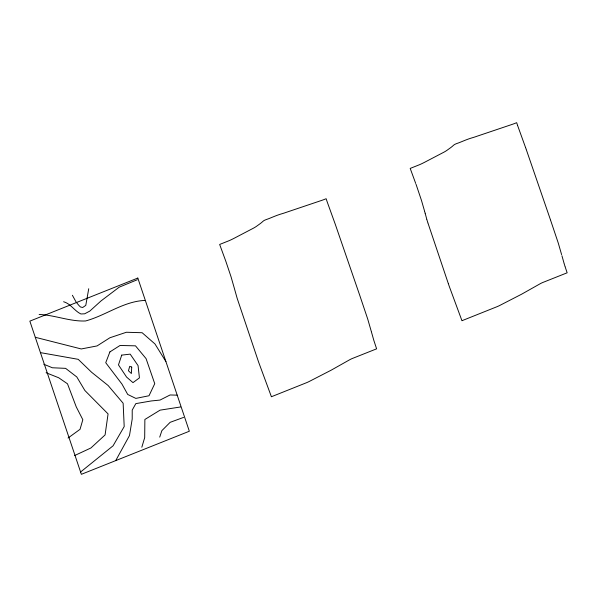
<?xml version="1.0" encoding="UTF-8"?>
<svg xmlns="http://www.w3.org/2000/svg" width="597" height="597" viewBox="0 0 597 597"><rect width="100%" height="100%" fill="white"/><g stroke="black" fill="none" stroke-linecap="round" stroke-linejoin="round"><path stroke-width="0.9" d="M88.729 288.747L85.781 305.38L82.714 307.477L80.558 307.03L79.088 305.657L76.117 302.052L72.386 295.261M141.825 447.22L144.69 437.631L144.87 419.482L160.078 410.146L180.615 406.96M159.712 437.116L161.884 430.631L170.145 422.325L183.563 417.407M115.721 460.608L129.482 435.556L132.206 419.012L132.221 410.079L135.832 403.624L151.265 400.953L160.011 400.072L170.1 394.96L177.205 395.169M80.588 472.003L113.079 445.802L124.198 426.564L123.139 403.244L108.124 385.505L91.617 372.274L78.214 359.327L40.439 352.626M68.043 438.026L80.035 429.325L82.834 419.713L76.252 406.878L67.491 383.804L58.663 377.744L46.088 372.752M74.513 455.601L90.893 447.989L105.087 434.922L108.072 413.915L84.878 390.505L76.804 376.961L65.618 368.356L52.357 367.767L43.782 364.222M137.265 279.747L119.169 287.187L100.945 300.992L89.774 311.112L84.655 313.806L80.938 313.977C74.438 310.955 70.819 303.769 63.595 301.739M144.787 300.433C123.407 301.403 105.87 315.447 85.61 320.962C69.745 321.693 54.879 315.022 39.118 314.47M35.283 337.283L81.267 348.961L97.072 345.924L109.908 337.753L126.4 332.26L142.138 332.73L154.959 343.947L165.906 361.573M415.699 183.428L410.199 168.414L418.057 165.294A30.477 16.246 -18.6 0 0 421.915 163.615A63.252 33.723 -18.6 0 0 425.609 161.757L443.862 152.213A19.679 10.492 -18.6 0 0 447.243 150.123L450.362 147.884A23.731 12.656 -18.6 0 0 453.235 145.526L453.936 144.944A5.627 3 -18.6 0 1 455.175 144.19L456.623 143.586A38.827 20.701 -18.6 0 0 460.645 142.086L464.556 140.496A55.372 29.522 -18.6 0 1 468.496 138.997A36.902 19.671 -18.6 0 1 472.496 137.706A36.827 19.634 -18.6 0 0 476.525 136.4L512.719 124.206A48.685 25.955 -18.6 0 0 516.666 122.683L517.442 124.982M525.353 146.952L517.756 125.937A31.544 2.754 68.2 0 0 517.569 125.37M525.509 147.392L525.666 147.825A10.074 0.881 68.3 0 1 525.89 148.459L526.032 148.862M526.173 149.257L550.128 218.838A29.126 2.687 68.1 0 1 550.456 219.808M565.09 266.672L564.284 264.083A21.014 1.836 68.2 0 0 564.202 263.784A30.096 2.627 68.2 0 0 564.075 263.322M565.217 267.053L567.15 272.799L543.777 282.09A14.91 7.948 -18.6 0 0 540.039 283.821L521.599 294.209L500.674 304.977A23.858 12.716 -18.6 0 1 496.943 306.731L461.929 320.723A12.141 1.06 68.2 0 0 461.257 318.835L449.548 287.127A11.612 1.015 68.2 0 1 448.81 285.045L448.362 283.717M448.295 283.523L428.012 223.211M550.583 220.196L557.986 242.218A10.992 0.963 68.2 0 1 558.531 243.957L561.605 254.598M424.646 211.42L421.728 201.286A10.836 0.948 68.2 0 0 421.169 199.517L416.661 186.115A11.544 1.007 68.2 0 0 416.012 184.264M371.155 330.947L367.991 319.992A10.992 0.963 68.2 0 0 367.453 318.253L359.916 295.843A29.156 2.687 68.1 0 0 359.588 294.873L335.35 224.487A10.074 0.881 68.3 0 0 335.126 223.86L327.223 201.973A31.544 2.754 68.2 0 0 327.029 201.398L326.126 198.719A48.685 25.955 -18.6 0 1 322.179 200.234L285.985 212.428A36.827 19.634 -18.6 0 1 281.956 213.733A36.902 19.671 -18.6 0 0 277.956 215.032A55.372 29.522 -18.6 0 0 274.016 216.532L270.105 218.121A38.827 20.701 -18.6 0 1 266.083 219.621L264.635 220.226A5.627 3 -18.6 0 0 263.404 220.98L262.695 221.562A23.731 12.656 -18.6 0 1 259.822 223.912L256.703 226.159A19.679 10.492 -18.6 0 1 253.322 228.241L235.076 237.785A63.252 33.723 -18.6 0 1 231.375 239.651A30.477 16.246 -18.6 0 1 227.517 241.322L219.659 244.449L225.472 260.299A11.544 1.007 68.2 0 1 226.121 262.15L230.629 275.553A10.836 0.948 68.2 0 1 231.196 277.329L234.285 288.082A29.163 2.545 68.2 0 1 234.494 288.844L237.151 298.276A14.679 1.284 68.2 0 1 237.345 298.858L258.27 361.081A11.612 1.015 68.2 0 0 259.008 363.163L270.717 394.871A12.141 1.06 68.2 0 1 271.389 396.751L306.403 382.759A23.858 12.716 -18.6 0 0 310.134 381.005L331.059 370.244L349.499 359.857A14.91 7.948 -18.6 0 1 353.237 358.125L376.61 348.835L373.744 340.118A21.014 1.836 68.2 0 0 373.662 339.812A30.096 2.627 68.2 0 0 373.535 339.35L371.289 331.417M563.941 262.852L561.919 255.695M424.78 211.89L424.825 212.047A29.163 2.545 68.2 0 1 425.034 212.816L425.116 213.114M426.765 219.218L425.154 213.263M426.848 219.517L427.691 222.248A14.679 1.284 68.2 0 1 427.885 222.83M131.721 367.073L131.377 373.521L128.445 370.774L129.721 366.342L131.721 367.073M121.721 355.118L118.475 364.901L126.609 377.117L132.982 382.632L139.429 377.886L138.056 365.58L130.183 354.133L121.721 355.118M109.893 351.917L105.736 362.715L121.982 384.11L127.721 394.453L135.832 398.4L149.011 395.751L154.742 383.67L146.064 358.603L135.489 345.835L120.042 345.469L109.893 351.917M137.817 278.053L29.85 321.134L81.364 474.317L189.339 431.235L137.817 278.053"/></g></svg>
